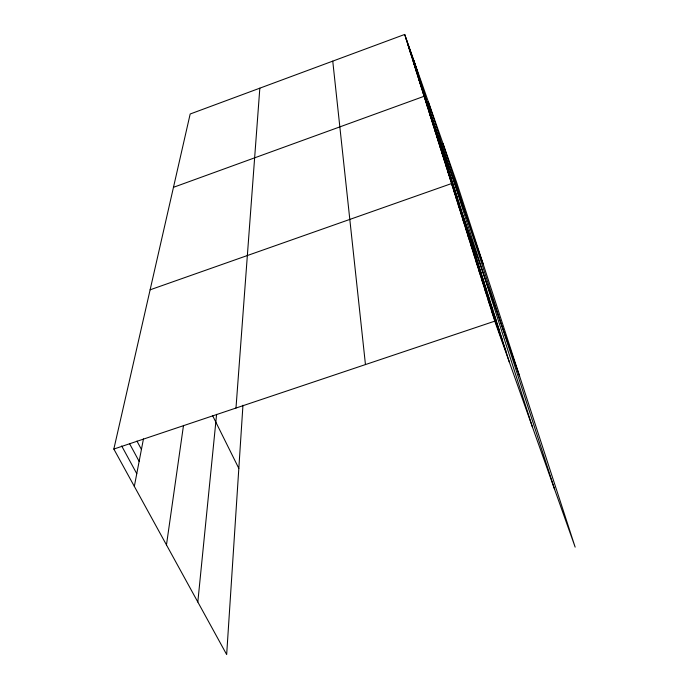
<?xml version="1.0" encoding="UTF-8"?>
<svg xmlns="http://www.w3.org/2000/svg" width="689" height="689" viewBox="0 0 689 689"><rect width="100%" height="100%" fill="white"/><g stroke="black" fill="none" stroke-linecap="round" stroke-linejoin="round"><path stroke-width="1.03" d="M242.95 405.227L226.664 654.55L113.84 449.056L190.173 114.004L404.693 34.45L456.652 182.439L575.16 547.135L494.78 321.152L404.693 34.45M235.982 408.043L259.831 88.175M197.821 602.014L216.596 414.347M166.471 544.913L183.507 425.371M134.329 486.374L143.45 438.91M173.464 187.322L424.123 96.279L483.101 263.818M150.116 289.811L451.545 183.558L519.575 376.082M113.84 449.056L494.78 321.152M121.677 445.964L136.767 473.67M129.506 443.552L139.135 461.363M136.947 441.081L141.426 449.435M212.539 415.484L238.825 468.399M462.948 219.843L475.815 256.196M465.428 227.732L478.442 264.481M467.977 235.845L481.137 272.999M470.604 244.199L483.911 281.767M473.309 252.803L486.77 290.792M476.09 261.674L489.715 300.085M478.967 270.82L492.747 309.671M481.93 280.251L495.882 319.55M484.987 289.983L499.103 329.738M488.148 300.034L502.436 340.254M491.412 310.42L505.872 351.114M425.552 100.852L436.103 130.798M427.025 105.529L437.661 135.742M428.524 110.3L439.263 140.789M430.057 115.184L440.9 145.939M431.624 120.17L442.571 151.218M433.235 125.277L444.276 156.61M434.871 130.505L446.024 162.122M436.55 135.845L447.807 167.763M438.273 141.323L449.633 173.533M440.03 146.921L451.51 179.441M441.838 152.657L453.422 185.496M443.682 158.539L455.386 191.688M445.576 164.559L457.393 198.036M447.514 170.734L459.451 204.538M449.504 177.064L461.57 211.204M453.706 190.422L466.022 225.269M455.92 197.476L468.374 232.693M458.194 204.728L470.785 240.315M460.536 212.178L473.265 248.143M405.735 37.783L416.087 67.6M407.888 44.63L417.241 71.26M408.999 48.152L418.43 74.998M410.127 51.744L420.858 82.68M412.444 59.133L422.116 86.633M413.641 62.932L423.39 90.664M414.856 66.816L424.691 94.772M416.104 70.769L426.017 98.966M417.37 74.808L427.369 103.238M418.662 78.925L428.756 107.596M419.989 83.128L430.16 112.049M421.332 87.425L431.598 116.596M422.71 91.801L433.071 121.23M442.975 143.476L554.671 489.534M428.42 102.024L532.356 426.792M413.822 60.46L509.429 362.328M332.753 61.132L365.454 364.576"/></g></svg>
